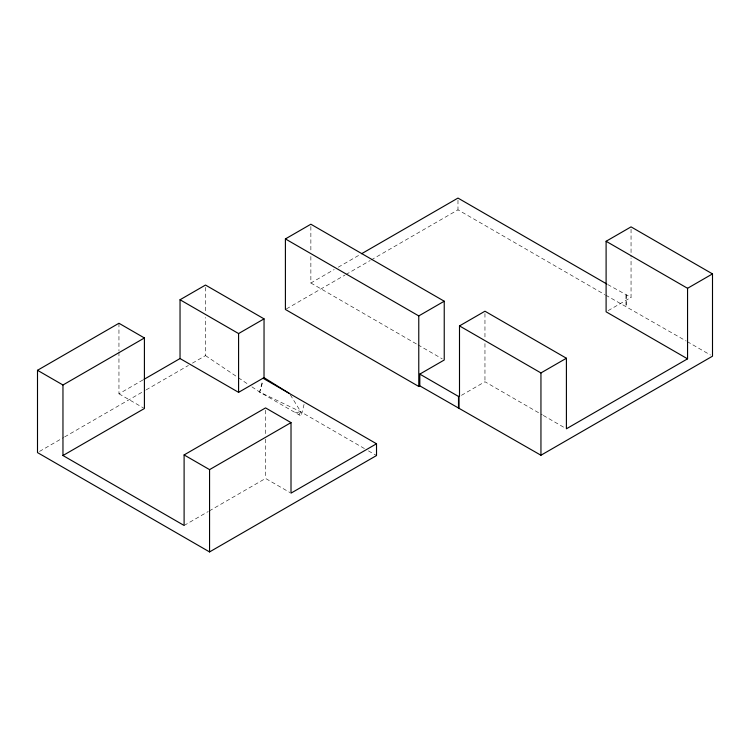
<?xml version="1.0" encoding="UTF-8"?>
<svg xmlns="http://www.w3.org/2000/svg" width="750" height="750" viewBox="0 0 750 750"><rect width="100%" height="100%" fill="white"/><g stroke="black" fill="none" stroke-linecap="round" stroke-linejoin="round"><path stroke-width="0.56" stroke-dasharray="3.75 2.81" d="M304.069 404.372L301.134 416.016L259.669 392.072L262.331 381.488M364.406 448.547L300.825 411.844L259.669 392.072L263.016 380.981M298.931 414.741L300.825 411.844L290.138 394.528M118.95 352.172L118.959 393.806L142.988 379.931M310.866 256.5L310.866 283.003L334.2 269.531M338.259 267.197L360.581 254.306M39.516 451.425L63.647 437.494M64.65 436.913L145.116 390.459M146.119 389.878L188.391 365.475M192.413 363.15L205.5 355.603L205.5 317.438M286.416 308.888L344.944 275.091M345.956 274.509L370.181 260.531M371.184 259.941L457.978 209.841L604.706 294.553M184.106 525.469L208.238 511.537M209.241 510.956L265.556 478.444L290.034 492.581M607.734 284.541L631.05 297.413L631.05 258.094M461.456 395.325L484.959 381.759L542.278 414.844M608.1 310.659L631.05 297.413M605.719 295.134L686.184 341.006M295.369 412.688L300.825 411.844M687.197 341.588L710.475 355.031M543.281 415.425L565.406 428.203M310.866 283.003L416.953 344.259M417.966 344.841L442.219 358.837M368.438 450.881L376.519 455.541M118.959 393.806L143.438 407.944M205.5 355.603L237.422 377.091M238.387 377.747L248.053 384.253M251.925 386.859L259.669 392.072M631.05 229.181L631.05 256.941M626.466 294.759L626.466 306.525M625.95 295.059L625.95 306.816M484.959 313.528L484.959 338.972M484.959 343.594L484.959 381.759M457.978 200.213L457.978 209.841M310.866 226.528L310.866 251.888M265.556 410.212L265.556 434.503M265.556 439.125L265.556 478.444M205.5 287.372L205.5 311.653M118.95 323.259L118.95 351.019"/><path stroke-width="1.12" d="M144.412 337.969L118.95 323.259L37.5 370.294L37.5 452.587L209.559 551.925L209.569 469.631L291.019 422.606L265.556 407.906L184.106 454.931L184.106 525.469L62.962 455.531L62.962 384.994L144.412 337.969L144.412 408.506L62.962 455.531M264.019 377.653L264.047 318.863L205.5 285.056L180.037 299.756L180.037 358.547L238.584 392.344L264.019 377.653L289.547 393.562M291.019 422.606L291.009 493.144L376.519 443.775L376.519 455.541L209.559 551.925M419.812 385.866L418.772 386.466L285.403 309.469L285.403 238.922L310.866 224.222L444.234 301.219L444.234 360.009L419.812 374.109L419.812 385.866L540.947 455.241L712.5 356.194L712.5 273.9L631.05 226.875L606.103 241.275L606.103 311.812L687.553 358.837L687.553 288.3L606.103 241.275M143.991 379.359L180.037 358.547M361.594 253.725L457.978 198.075L606.731 283.959M180.037 299.756L238.584 333.562L264.047 318.863M285.403 238.922L418.772 315.919L444.234 301.219M419.812 374.109L458.503 396.441L459.497 396.459L459.497 325.912L484.959 311.212L566.409 358.238L566.409 428.784L687.553 358.837M459.497 325.912L540.947 372.938L566.409 358.238M687.553 288.3L712.5 273.9M263.128 378.309L376.519 443.775M37.5 370.294L62.962 384.994M184.106 454.931L209.569 469.631M540.947 372.938L540.947 455.241M458.991 396.159L458.991 407.925M458.503 396.441L458.503 408.206M418.772 315.919L418.772 386.466M238.584 333.562L238.584 392.344"/></g></svg>
